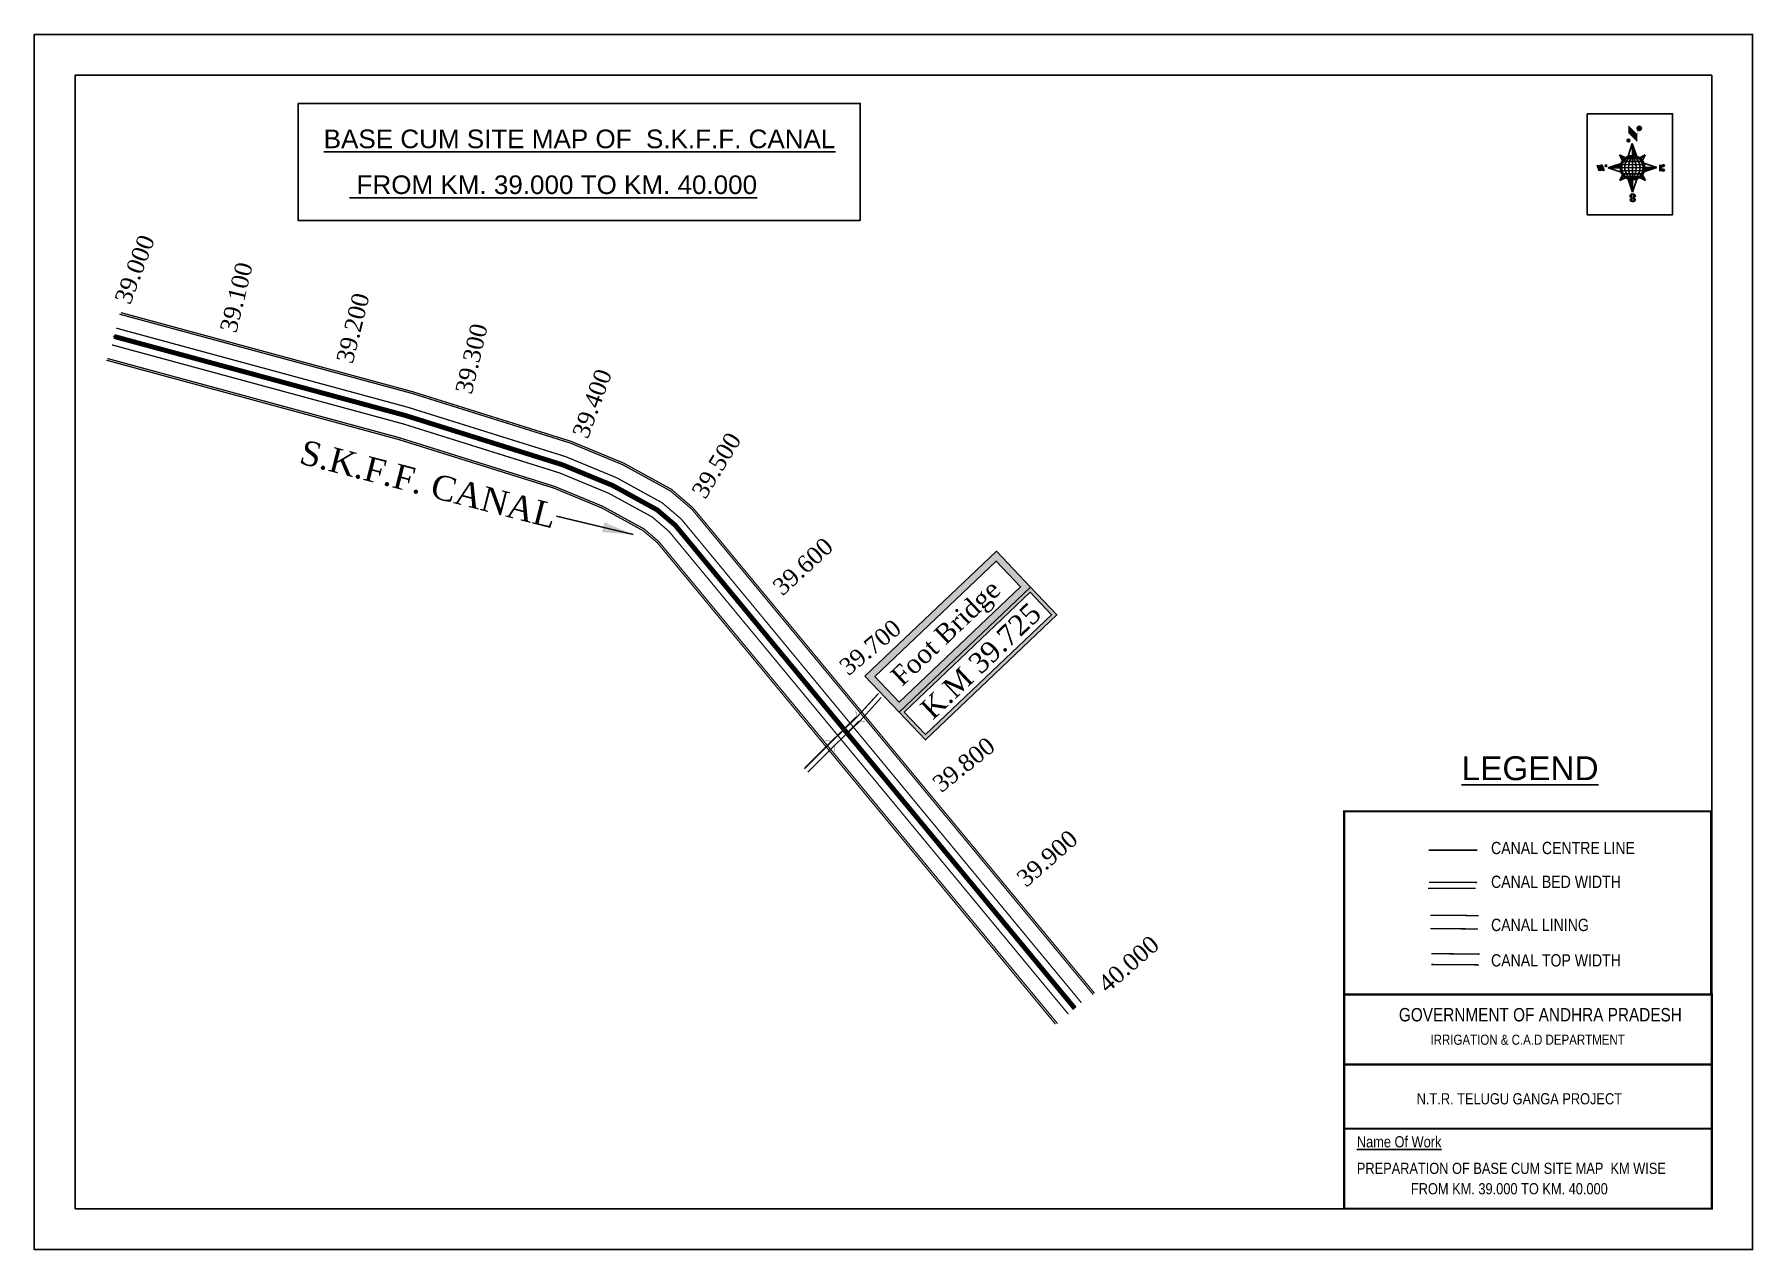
# Model space of a CAD drawing. Header units: inches. Extents: x 13 to 1411, y 11 to 1000.
import ezdxf
from ezdxf.enums import TextEntityAlignment as Align

# ---------------------------------------------------------------- set-up
doc = ezdxf.new("R2010")
doc.units = ezdxf.units.IN
doc.header["$MEASUREMENT"] = 0
for name, color, linetype in [('AQUADUCT', 1, 'Continuous'), ('bed with', 5, 'Continuous'), ('BLOCK', 7, 'Continuous'), ('bord', 1, 'Continuous'), ('C LINE COO', 6, 'Continuous'), ('cahnige', 7, 'Continuous'), ('FRAME 025', 7, 'Continuous'), ('laying', 4, 'Continuous'), ('lining', 4, 'Continuous'), ('ROAD', 6, 'Continuous'), ('SLB', 11, 'Continuous'), ('TABLE', 7, 'Continuous'), ('TEXT', 7, 'Continuous'), ('TITLEBLOCK', 7, 'Continuous'), ('top of bund', 1, 'Continuous'), ('V', 6, 'Continuous'), ('ZSTU', 7, 'Continuous')]:
    doc.layers.add(name, color=color, linetype=linetype)
doc.styles.add('5mm', font='times.ttf', dxfattribs={"height": 3})
doc.styles.add('A', font='arial.ttf')
doc.styles.add('ARIALN', font='ARIALN.TTF')
doc.styles.get("Standard").update_dxf_attribs({"font": 'arial.ttf'})
doc.dimstyles.get("Standard").update_dxf_attribs({"dimtxt": 0.18, "dimasz": 0.18, "dimexe": 0.18, "dimexo": 0.0625, "dimgap": 0.09, "dimtad": 0, "dimtih": 1, "dimtoh": 1, "dimdec": 4, "dimzin": 0, "dimdsep": 46, "dimtxsty": 'Standard', "dimcen": 0.09, "dimadec": 0, "dimazin": 0, "dimtfac": 1, "dimtdec": 4, "dimtofl": 0, "dimtmove": 0, "dimatfit": 3, "dimfxl": 1, "dimtolj": 1, "dimtzin": 0, "dimarcsym": 0})
pattern_1 = [(267.297113149, (-8720374.938, 50637915.138), (10.5367255337, -0.497431438), [])]
pattern_2 = [(357.297113149, (-8720374.938, 50637915.138), (0.497431438, 10.5367255337), [])]

# ---------------------------------------------------------------- blocks, each defined once
blk = doc.blocks.new('FGDFGDFG6YURT')
at = {"layer": 'ROAD', "color": 1, "linetype": 'Continuous', "lineweight": 25}
for points in [[(386103.5, 1482907.4, 0), (386134.5, 1482913, 0), (386162.3, 1482917.4, 0), (386187, 1482923.1, 0)], [(386104.2, 1482903.5, 0), (386135.2, 1482909.2, 0), (386163.1, 1482913.6, 0), (386187.9, 1482919.3, 0)], [(386104.3, 1482907.7, 0), (386135.3, 1482913.3, 0), (386163.2, 1482917.7, 0), (386188, 1482923.4, 0)]]:
    blk.add_polyline3d(points, dxfattribs=at)
at = {"layer": 'SLB'}
for points, const_width in [([(386134.6, 1482913.4), (386134.2, 1482913.4), (386130.6, 1482916.6)], 0.3), ([(386134.6, 1482913.4), (386148.2, 1482915.4), (386161.8, 1482917.9)], 0.5), ([(386161.9, 1482914.1), (386148.3, 1482911.6), (386134.8, 1482908.7)], 0.5), ([(386162, 1482918.2), (386148.4, 1482915.7), (386134.9, 1482912.9)], 0.5), ([(386161.8, 1482917.9), (386162.2, 1482917.9), (386164.8, 1482922)], 0.3), ([(386161.9, 1482914.1), (386162.2, 1482914), (386165.9, 1482910.9)], 0.3), ([(386134.8, 1482908.7), (386134.5, 1482908.7), (386131.9, 1482904.6)], 0.3)]:
    blk.add_lwpolyline(points, dxfattribs=dict(at, const_width=const_width))
blk = doc.blocks.new('*X4')
at = {"color": 0, "linetype": 'Continuous'}
for p, q in [((6321.6, 240.5), (6322.3, 241.2)), ((6321.6, 240.3), (6322.3, 241)), ((6321.6, 240.1), (6322.3, 240.8)), ((6321.6, 239.9), (6322.4, 240.7)), ((6321.6, 239.8), (6322.4, 240.6)), ((6321.6, 239.6), (6322.5, 240.5)), ((6321.6, 239.4), (6322.5, 240.3)), ((6321.6, 239.2), (6322.6, 240.2)), ((6321.7, 239.1), (6322.6, 240.1)), ((6321.8, 240.8), (6322.4, 241.4)), ((6321.8, 239), (6322.7, 240)), ((6321.8, 239), (6322.8, 239.9)), ((6321.9, 238.9), (6322.9, 239.8)), ((6322, 238.8), (6323, 239.7)), ((6322.1, 241.3), (6322.4, 241.6)), ((6322.1, 238.7), (6323.1, 239.6)), ((6322.2, 238.6), (6323.1, 239.6)), ((6322.3, 238.5), (6323.2, 239.5)), ((6322.4, 238.5), (6323.3, 239.4)), ((6322.5, 238.4), (6323.4, 239.3)), ((6322.7, 238.4), (6323.6, 239.3)), ((6322.8, 238.3), (6323.7, 239.2)), ((6322.9, 238.3), (6323.8, 239.1)), ((6323.1, 238.2), (6323.9, 239.1)), ((6323.2, 238.2), (6324, 239)), ((6323.3, 238.2), (6324.2, 239)), ((6323.5, 238.1), (6324.3, 238.9)), ((6323.7, 238.1), (6324.4, 238.9)), ((6323.8, 238.1), (6324.6, 238.8)), ((6324.1, 238.2), (6324.7, 238.8)), ((6324.3, 238.3), (6324.9, 238.8)), ((6324.6, 238.3), (6325.1, 238.8)), ((6324.8, 238.4), (6325.2, 238.8)), ((6325.1, 238.5), (6325.4, 238.8)), ((6325.4, 238.6), (6325.6, 238.8))]:
    blk.add_line(p, q, dxfattribs=at)
blk = doc.blocks.new('*X3')
at = {"color": 0, "linetype": 'Continuous'}
for p, q in [((6324.4, 240.3), (6324.5, 240.4)), ((6324.6, 240.3), (6324.8, 240.5)), ((6324.7, 240.2), (6325, 240.5)), ((6324.8, 240.2), (6325.2, 240.6)), ((6325, 240.1), (6325.5, 240.6)), ((6325.1, 240.1), (6325.6, 240.6)), ((6325.2, 240), (6325.8, 240.6)), ((6325.3, 240), (6326, 240.6)), ((6325.4, 239.9), (6326.1, 240.6)), ((6325.5, 239.8), (6326.2, 240.5)), ((6325.6, 239.8), (6326.3, 240.5)), ((6325.7, 239.7), (6326.5, 240.4)), ((6325.9, 239.6), (6326.6, 240.3)), ((6326, 239.5), (6326.7, 240.3)), ((6326, 239.4), (6326.8, 240.2)), ((6326.1, 239.3), (6327, 240.2)), ((6326.2, 239.3), (6327.1, 240.1)), ((6326.3, 239.2), (6327.1, 240)), ((6326.4, 239.1), (6327.2, 239.9)), ((6326.5, 239), (6327.3, 239.8)), ((6326.5, 238.9), (6327.4, 239.7)), ((6326.6, 238.8), (6327.5, 239.6)), ((6326.7, 238.7), (6327.5, 239.5)), ((6326.8, 238.6), (6327.6, 239.4)), ((6326.8, 238.5), (6327.7, 239.3)), ((6326.8, 236.5), (6327.4, 237)), ((6326.9, 238.3), (6327.8, 239.2)), ((6326.9, 238.2), (6327.9, 239.1)), ((6326.9, 236.8), (6327.6, 237.4)), ((6327, 238.1), (6327.8, 239)), ((6327, 237.9), (6327.8, 238.8)), ((6327, 237.8), (6327.8, 238.6)), ((6327, 237.6), (6327.8, 238.4)), ((6327, 237.4), (6327.8, 238.2)), ((6327, 237.3), (6327.8, 238)), ((6327, 237.1), (6327.8, 237.9))]:
    blk.add_line(p, q, dxfattribs=at)
blk = doc.blocks.new('H')
at = {"layer": 'bord', "extrusion": (0.000427885, 0.004792, 0.999988)}
h = blk.add_hatch(dxfattribs=at)
h.set_pattern_fill('LINE', color=8, scale=84.387686, angle=-2.7029, style=0)
h.set_pattern_definition(pattern_2)
h.paths.add_polyline_path([(-492, 786, -0.090992), (-448, 775), (-486, 912)])
h = blk.add_hatch(dxfattribs=at)
h.set_pattern_fill('LINE', color=8, scale=84.387686, angle=-92.7029, style=0)
h.set_pattern_definition(pattern_1)
h.paths.add_polyline_path([(-625, 665, -0.090992), (-615, 710), (-751, 671)])
h = blk.add_hatch(dxfattribs=at)
h.set_pattern_fill('LINE', color=8, scale=84.387686, angle=-92.7029, style=0)
h.set_pattern_definition(pattern_1)
h.paths.add_polyline_path([(-246, 647), (-372, 653, -0.090992), (-382, 609)])
h = blk.add_hatch(dxfattribs=at)
h.set_pattern_fill('LINE', color=8, scale=84.387686, angle=-2.7029, style=0)
h.set_pattern_definition(pattern_2)
h.paths.add_polyline_path([(-504, 533, -0.090992), (-549, 543), (-510, 406)])
for p, q in [((-516, 1087, -1217), (-432, 994, -1217)), ((-538, 774, -1216), (-487, 906, -1216)), ((-519, 1020, -1217), (-435, 927, -1216)), ((-487, 906, -1216), (-493, 780, -1216)), ((-487, 906, -1216), (-448, 769, -1216)), ((-627, 794, -1216), (-567, 760, -1216)), ((-627, 794, -1216), (-584, 747, -1215)), ((-599, 731, -1215), (-627, 794, -1216)), ((-421, 753, -1216), (-359, 781, -1216)), ((-359, 781, -1216), (-405, 739, -1216)), ((-359, 781, -1216), (-392, 721, -1215)), ((-865, 701, -1215), (-847, 638, -1215)), ((-847, 700, -1215), (-829, 637, -1215)), ((-829, 699, -1215), (-811, 636, -1215)), ((-829, 699, -1215), (-811, 698, -1215)), ((-811, 698, -1215), (-794, 635, -1215)), ((-752, 665, -1215), (-615, 704, -1215)), ((-752, 665, -1215), (-625, 659, -1215)), ((-619, 614, -1215), (-752, 665, -1215)), ((-639, 526, -1214), (-606, 585, -1215)), ((-639, 526, -1214), (-593, 568, -1215)), ((-577, 553, -1215), (-639, 526, -1214)), ((-371, 513, -1214), (-431, 546, -1215)), ((-371, 513, -1214), (-414, 560, -1215)), ((-399, 576, -1215), (-371, 513, -1214)), ((-246, 641, -1215), (-383, 603, -1215)), ((-379, 693, -1215), (-246, 641, -1215)), ((-373, 647, -1215), (-246, 641, -1215)), ((-213, 669, -1215), (-217, 601, -1215)), ((-197, 600, -1215), (-194, 668, -1215)), ((-511, 400, -1214), (-549, 537, -1214)), ((-460, 533, -1215), (-511, 400, -1214)), ((-505, 527, -1214), (-511, 400, -1214))]:
    blk.add_line(p, q, dxfattribs=at)
at = {"layer": 'bord', "color": 8, "linetype": 'ByBlock', "extrusion": (0.000427885, 0.004792, 0.999988)}
for p, q in [((-386, 711, -1215), (-605, 722, -1215)), ((-411, 744, -1216), (-578, 752, -1216)), ((-493, 780, -1216), (-505, 527, -1214)), ((-373, 647, -1215), (-625, 659, -1215)), ((-378, 616, -1215), (-623, 628, -1215)), ((-375, 679, -1215), (-620, 691, -1215)), ((-392, 585, -1215), (-611, 595, -1215)), ((-420, 555, -1215), (-587, 562, -1215))]:
    blk.add_line(p, q, dxfattribs=at)
at = {"layer": 'bord', "extrusion": (0.000427885, 0.004792, 0.999988), "elevation": -1212}
for points, const_width in [([(-522, 960), (-516, 1093)], 1.61), ([(-434, 933), (-428, 1066)], 1.61), ([(-870, 707), (-846, 706)], 0.642), ([(-829, 643), (-855, 644)], 0.642), ([(-829, 643), (-821, 678)], 0.642), ([(-811, 642), (-784, 641)], 0.642), ([(-793, 641), (-782, 694)], 0.642), ([(-177, 605), (-226, 607)], 0.706), ([(-223, 676), (-174, 673)], 0.706), ([(-195, 645), (-185, 644)], 0.706)]:
    blk.add_lwpolyline(points, dxfattribs=dict(at, const_width=const_width))
for points, const_width in [([(-414, 1073, 1), (-398, 1058, 1)], 22.3), ([(-530, 950, 1), (-520, 939, 1)], 14.8), ([(-776, 697, 1), (-769, 690, 1)], 8.9), ([(-180, 618, 1), (-173, 611, 1)], 9.79), ([(-178, 667, 1), (-171, 660, 1)], 9.79), ([(-490, 362, 1), (-498, 369, 1)], 11.1), ([(-525, 322, 1), (-533, 329, 1)], 11.1)]:
    blk.add_lwpolyline(points, format="xyb", close=True, dxfattribs=dict(at, const_width=const_width))
for points in [[(-537, 317), (-531, 310), (-520, 307), (-505, 307), (-494, 310), (-486, 318), (-487, 326), (-491, 333), (-494, 336), (-503, 341), (-522, 347), (-530, 352), (-534, 355), (-537, 363), (-537, 373), (-530, 381), (-520, 384), (-504, 384), (-493, 380), (-487, 373)], [(-522, 348), (-526, 354), (-528, 361), (-528, 371), (-526, 375), (-521, 381), (-515, 384)], [(-505, 307), (-499, 312), (-497, 319), (-497, 327), (-501, 335), (-509, 343)]]:
    blk.add_lwpolyline(points, dxfattribs=at)
at = {"layer": 'bord', "extrusion": (0.000427885, 0.004792, 0.999988)}
for centre, radius in [((-406, 1065, -1212), 22.3), ((-525, 944, -1212), 14.8), ((-498, 659, -1212), 127), ((-773, 694, -1212), 8.9), ((-177, 615, -1212), 9.79), ((-174, 663, -1212), 9.79), ((-494, 365, -1212), 11.1), ((-529, 325, -1212), 11.1)]:
    blk.add_circle(centre, radius, dxfattribs=at)
at = {"layer": 'bord', "color": 8, "linetype": 'ByBlock', "extrusion": (0.000427885, 0.004792, 0.999988)}
for centre, radius, start, end in [((-482, 658, -1212), 128, 94.9254, 259.6691), ((-437, 656, -1212), 141, 113.2864, 241.308), ((-316, 651, -1212), 222, 142.5892, 212.0053), ((-560, 662, -1212), 141, 293.2864, 61.308), ((-681, 668, -1212), 222, 322.5892, 32.0053), ((-515, 660, -1212), 128, 274.9254, 79.6691)]:
    blk.add_arc(centre, radius, start, end, dxfattribs=at)
at = {"layer": 'bord', "extrusion": (0.000427885, 0.004792, 0.999988)}
for points in [[(-516, 1093, -1212), (-431, 1000, -1212), (-519, 1026, -1212), (-434, 933, -1212)], [(-864, 707, -1212), (-846, 706, -1212), (-846, 644, -1212), (-829, 643, -1212)], [(-829, 705, -1212), (-811, 704, -1212), (-811, 642, -1212), (-793, 641, -1212)], [(-193, 674, -1212), (-197, 606, -1212), (-213, 675, -1212), (-216, 607, -1212)]]:
    blk.add_solid(points, dxfattribs=at)
at = {"layer": 'bord', "extrusion": (0.000427885, 0.004792, 0.999988), "xscale": 7.977342409717546, "yscale": 7.977342408231451, "zscale": 7.977342408476333, "rotation": 138.0840426661453}
for name, p in [('*X3', (38301, -31929, -1212)), ('*X4', (38314, -31951, -1212))]:
    blk.add_blockref(name, p, dxfattribs=at)
blk = doc.blocks.new('KKKK')
at = {"layer": 'cahnige', "color": 1, "style": '5mm'}
blk.add_text('S.K.F.F. CANAL', height=20, rotation=19.1758, dxfattribs=at).set_placement((317677.4, 1602113.8))
at = {"layer": 'ZSTU', "color": 1}
blk.add_leader([(317936.6, 1602216.4), (317876.5, 1602194.2)], dimstyle='Standard', override={"dimasz": 25, "dimgap": 0.09, "dimtad": 0}, dxfattribs=at)

msp = doc.modelspace()

# ---------------------------------------------------------------- hatches: boundary and pattern name
at = {"layer": 'C LINE COO'}
h = msp.add_hatch(color=135, dxfattribs=at)
h.set_gradient(color1=(141, 177, 78), color2=(107, 135, 59), one_color=1, tint=0.38)
h.paths.add_polyline_path([(697, 477), (795.6, 570.9), (815.5, 550), (716.8, 456.2)], flags=16)
h.paths.add_polyline_path([(688.9, 477.3), (795.8, 579), (823.5, 549.8), (716.6, 448.1)])
h = msp.add_hatch(color=200, dxfattribs=at)
h.paths.add_polyline_path([(720.9, 448), (823.4, 545.6), (840.8, 527.3), (738.2, 429.8)], flags=16)
h.paths.add_polyline_path([(716.6, 448.1), (823.5, 549.8), (845.1, 527.2), (738.1, 425.5)])

# ---------------------------------------------------------------- linework, layer by layer
at = {"linetype": 'ByBlock'}
for points in [[(12.9, 999.5), (1411.3, 999.5), (1411.3, 10.7), (12.9, 10.7)], [(1378, 44), (46.2, 44), (46.2, 966.2), (1378, 966.2)]]:
    msp.add_lwpolyline(points, close=True, dxfattribs=at)
at = {"linetype": 'ByBlock', "elevation": -0.1}
msp.add_lwpolyline([(1276.7, 934.9), (1346.2, 934.9), (1346.2, 852.7), (1276.7, 852.7)], close=True, dxfattribs=at)
at = {"layer": 'bed with'}
for points, const_width in [([(865, 211.6), (539.5, 605), (523.8, 618.4), (486.5, 638.9), (445.1, 656), (316.9, 696.1), (79.5, 760.5)], 1), ([(854.4, 202.3), (529.4, 595.1), (515.8, 606.8), (480.4, 626.1), (440.3, 642.7), (313, 682.6), (76, 746.9)], 1), ([(1187.1, 309.4), (1183.7, 309.5), (1148, 309.5)], 1.11), ([(1185.9, 304.6), (1183.6, 304.6), (1147.2, 304.6), (1147, 304.6)], 1.11)]:
    msp.add_lwpolyline(points, dxfattribs=dict(at, const_width=const_width))
at = {"layer": 'BLOCK', "color": 4}
for p in [(77.8, 753.7), (162.5, 730.7), (257.7, 704.9), (353.9, 677.2), (448.9, 646.8), (536.1, 598.1), (599.8, 521.1), (663, 444.6), (726.8, 367.6), (793.1, 287.4)]:
    msp.add_point(p, dxfattribs=at)
at = {"layer": 'C LINE COO', "const_width": 4}
msp.add_lwpolyline([(859.7, 206.9), (534.5, 600.1), (519.8, 612.6), (483.5, 632.5), (442.7, 649.3), (315, 689.4), (77.9, 753.7)], dxfattribs=at)
at = {"layer": 'C LINE COO', "color": 105}
for points in [[(688.9, 477.3), (795.8, 579), (823.5, 549.8), (716.6, 448.1)], [(697, 477), (795.6, 570.9), (815.5, 550), (716.8, 456.2)]]:
    msp.add_lwpolyline(points, close=True, dxfattribs=at)
at = {"layer": 'C LINE COO'}
msp.add_point((673.2, 432.4), dxfattribs=at)
at = {"layer": 'FRAME 025', "lineweight": -3, "const_width": 1.82}
for points in [[(1078.9, 367.3), (1377.6, 367.3), (1377.6, 218.3), (1078.9, 218.3)], [(1078.9, 218.3), (1378, 218.3), (1378, 44), (1078.9, 44)]]:
    msp.add_lwpolyline(points, close=True, dxfattribs=at)
for points in [[(1078.9, 161.4), (1378, 161.4)], [(1078.9, 109.1), (1378, 109.1)], [(1078.9, 44), (1378, 44)]]:
    msp.add_lwpolyline(points, dxfattribs=at)
at = {"layer": 'lining'}
for points, const_width in [([(874.7, 218.2), (547.9, 613.3), (530.5, 628.1), (491.6, 649.4), (449.1, 667), (320.2, 707.4), (82.1, 771.9)], 1), ([(845.6, 194.6), (521, 586.9), (509.1, 597.1), (475.3, 615.6), (436.3, 631.7), (309.7, 671.4), (72.3, 735.8)], 1), ([(1149.1, 282.8), (1176.5, 282.6), (1188.4, 282.4)], 1.11), ([(1149.1, 271.9), (1178.9, 271.7), (1187.8, 271.6)], 1.11)]:
    msp.add_lwpolyline(points, dxfattribs=dict(at, const_width=const_width))
at = {"layer": 'top of bund', "color": 1, "const_width": 1}
for points in [[(875.7, 219.3), (548.9, 614.3), (531.3, 629.4), (492.2, 650.8), (449.6, 668.4), (320.6, 708.8), (83.4, 773.1)], [(843.9, 194.2), (520, 585.8), (508.2, 595.8), (474.7, 614.2), (435.8, 630.3), (309.3, 669.9), (71.6, 734.4)]]:
    msp.add_lwpolyline(points, dxfattribs=at)
at = {"layer": 'top of bund', "const_width": 1.11}
for points in [[(1149.7, 251.5), (1177, 251.3), (1189, 251.1)], [(1188.5, 242.4), (1179.7, 242.5), (1149.8, 242.7)]]:
    msp.add_lwpolyline(points, dxfattribs=at)
at = {"layer": 'V', "color": 6, "const_width": 0.254}
msp.add_lwpolyline([(1187, 335.7), (1184.1, 335.7), (1147.9, 335.7)], dxfattribs=at)
at = {"layer": 'V', "color": 6}
msp.add_lwpolyline([(1147.9, 335.7), (1187, 335.7)], dxfattribs=at)
at = {"layer": 'ZSTU'}
msp.add_lwpolyline([(227.6, 943.4), (685.1, 943.4), (685.1, 848.1), (227.6, 848.1)], close=True, dxfattribs=at)
at = {"layer": 'ZSTU', "color": 200}
for points in [[(716.6, 448.1), (823.5, 549.8), (845.1, 527.2), (738.1, 425.5)], [(720.9, 448), (823.4, 545.6), (840.8, 527.3), (738.2, 429.8)]]:
    msp.add_lwpolyline(points, close=True, dxfattribs=at)

# ---------------------------------------------------------------- block references
at = {"layer": 'AQUADUCT', "color": 1, "xscale": 0.07807340295334138, "yscale": 0.07807340286672115, "zscale": 0.07807340292724047, "rotation": 3.078330652974644}
msp.add_blockref('H', (1355.1, 842.2, 94.8), dxfattribs=at)
at = {"layer": 'laying', "color": 1, "linetype": 'ByBlock', "rotation": 34.82984690172629}
msp.add_blockref('FGDFGDFG6YURT', (530655.4, -1437364.9), dxfattribs=at)
at = {"layer": 'ZSTU', "rotation": 326.4025048924216}
msp.add_blockref('KKKK', (-1150918.3, -1158034.3), dxfattribs=at)

# ---------------------------------------------------------------- texts
at = {"layer": 'cahnige', "style": '5mm'}
for s, rotation, p in [('39.000', 69.2213, (90.8, 778.9)), ('39.100', 76.3433, (177.2, 755.9)), ('39.200', 76.04, (271.9, 730.9)), ('39.300', 76.7544, (368.8, 706)), ('39.400', 69.7536, (463.3, 669.7)), ('39.500', 58.7455, (558.9, 620.6)), ('39.600', 42.4666, (621.7, 542.1)), ('39.700', 39.7433, (675.4, 477.1)), ('39.800', 38.5634, (751, 382)), ('39.900', 41.1474, (820, 304.9)), ('40.000', 41.1474, (886.2, 219))]:
    msp.add_text(s, height=13.88, rotation=rotation, dxfattribs=at).set_placement(p)
at = {"layer": 'TABLE', "extrusion": (0.000201441, 0.004807, 0.999988), "style": 'A'}
msp.add_text('%%ULEGEND', height=19.4, rotation=359.9999, dxfattribs=at).set_placement((1230.2, 402.4, 2.2), align=Align.MIDDLE)
at = {"layer": 'TEXT', "color": 6}
for s, p in [('%%UBASE CUM SITE MAP OF  S.K.F.F. CANAL', (248.4, 906.9)), ('%%U FROM KM. 39.000 TO KM. 40.000', (269.3, 869.6))]:
    msp.add_text(s, height=15.155, dxfattribs=at).set_placement(p)
at = {"layer": 'TITLEBLOCK', "extrusion": (0.000201441, 0.004807, 0.999988), "style": 'ARIALN'}
for s, height, p in [('CANAL CENTRE LINE', 10.003, (1198.4, 332.5, 1.8)), ('CANAL BED WIDTH', 10.003, (1198.4, 305, 1.7)), ('CANAL LINING', 10.003, (1198.4, 269.9, 1.5)), ('CANAL TOP WIDTH', 10.003, (1198.4, 241.1, 1.4)), ('GOVERNMENT OF ANDHRA PRADESH ', 10.9, (1123.4, 196.4, -0.3)), ('IRRIGATION & C.A.D DEPARTMENT', 8.175, (1149.1, 177.4, -0.3)), ('N.T.R. TELUGU GANGA PROJECT', 9.084, (1137.9, 128.9, -0.2)), ('%%UName Of Work', 9.084, (1089.2, 93.9, -0.4)), ('PREPARATION OF BASE CUM SITE MAP  KM WISE', 9.084, (1089.2, 72.3, -0.5))]:
    msp.add_text(s, height=height, rotation=359.9999, dxfattribs=at).set_placement(p)
at = {"layer": 'TITLEBLOCK', "style": 'ARIALN'}
msp.add_text(' FROM KM. 39.000 TO KM. 40.000', height=9.084, rotation=359.9999, dxfattribs=at).set_placement((1130.3, 55.7))
at = {"layer": 'ZSTU', "style": '5mm'}
for s, height, p in [('Foot Bridge', 15.473, (719.1, 468.5)), ('K.M 39.725', 16.84, (744.1, 441.1))]:
    msp.add_text(s, height=height, rotation=43.5718, dxfattribs=at).set_placement(p)

doc.saveas('drawing.dxf')
